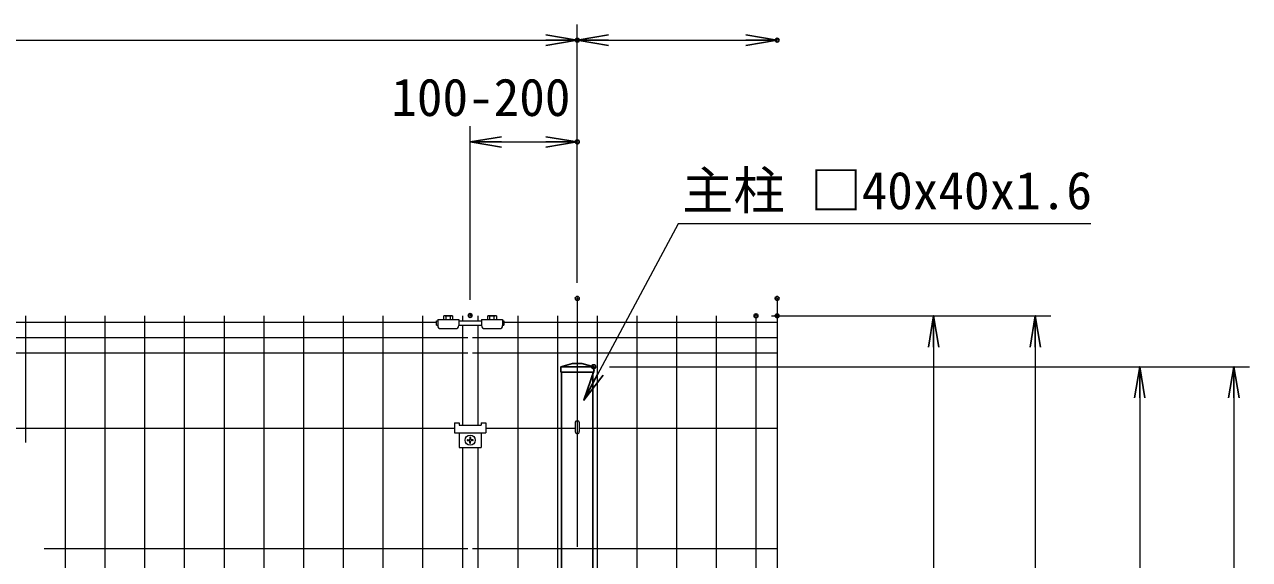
# Model space of a CAD drawing. Units: millimetres, scale not verified. Extents: x -4200 to 4200, y -2970 to 2970.
# Drawn here: x -1966 to -400, y 935 to 1619 of the extents above; entities that cross this region are included whole.
import ezdxf
from ezdxf.enums import TextEntityAlignment as Align

# ---------------------------------------------------------------- set-up
doc = ezdxf.new("R2010")
doc.units = ezdxf.units.MM
doc.header["$LTSCALE"] = 10
doc.header["$PDMODE"] = 32
doc.header["$PDSIZE"] = 5
doc.linetypes.add('USER1', pattern=[50.8, 31.75, -6.35, 6.35, -6.35])
for name, color, linetype, lineweight in [('0-0_D-STR-DIM', 7, 'Continuous', 13), ('0-1_D-STR3', 3, 'Continuous', 13), ('0-2_D-BMK', 2, 'USER1', 13), ('0-3_D-STR1', 1, 'Continuous', 25), ('0-4_D-STR2', 7, 'Continuous', 13), ('0-5_0', 7, 'Continuous', 25), ('0-7_D-STR-TXT', 7, 'Continuous', 25)]:
    doc.layers.add(name, color=color, linetype=linetype, lineweight=lineweight)
doc.layers.add('0-6_Defpoints', color=7, linetype='Continuous')
doc.styles.add('ＭＳ ゴシック', font='')
doc.styles.get('ＭＳ ゴシック').set_extended_font_data('MS Gothic')

# ---------------------------------------------------------------- blocks, each defined once
blk = doc.blocks.new('_Open')
at = {"layer": '0-5_0'}
blk.add_line((-10, 1.667), (0, 0), dxfattribs=at)
blk.add_lwpolyline([(-10, -1.667), (0, 0), (-10, 0)], dxfattribs=at)

msp = doc.modelspace()

# ---------------------------------------------------------------- linework, layer by layer
at = {"layer": '0-0_D-STR-DIM'}
for p, q in [((-1259.64, 1288.64), (-1259.64, 1618.64)), ((-1259.64, 1288.64), (-1259.64, 1618.64)), ((-3219.64, 1598.64), (-1299.64, 1598.64)), ((-1219.64, 1598.64), (-1044.17, 1598.64)), ((-1396.56, 1266.78), (-1396.56, 1488.64)), ((-1259.64, 1288.64), (-1259.64, 1488.64)), ((-1356.56, 1468.64), (-1299.64, 1468.64)), ((-1004.17, 1268.64), (-1004.17, 61.11)), ((-1011.2, 1246.38), (-654.17, 1246.38)), ((-984.17, 1246.38), (-784.17, 1246.38)), ((-804.17, 1206.38), (-804.17, 116.38)), ((-674.17, 1206.38), (-674.17, 86.38)), ((-1218.64, 1181.38), (-520.67, 1181.38)), ((-1218.64, 1181.38), (-400.33, 1181.38)), ((-540.67, 1141.38), (-540.67, 92.38)), ((-420.33, 1141.38), (-420.33, 86.38))]:
    msp.add_line(p, q, dxfattribs=at)
at = {"layer": '0-1_D-STR3'}
for p, q in [((-1439.59, 1234.55), (-1439.59, 1239.95)), ((-1439.59, 1239.95), (-1438.09, 1239.95)), ((-1438.09, 1241.55), (-1411.09, 1241.55)), ((-1438.09, 1241.55), (-1438.09, 1234.05)), ((-1430.1, 1241.55), (-1430.1, 1246.18)), ((-1430.1, 1241.55), (-1419.08, 1241.55)), ((-1429.59, 1241.55), (-1419.59, 1241.55)), ((-1428.72, 1246.55), (-1420.46, 1246.55)), ((-1427.34, 1241.55), (-1427.34, 1246.18)), ((-1421.84, 1241.55), (-1421.84, 1246.18)), ((-1419.08, 1246.18), (-1419.08, 1241.55)), ((-1411.09, 1241.55), (-1411.09, 1234.05)), ((-1411.09, 1239.95), (-1382.09, 1239.95)), ((-1382.09, 1241.55), (-1355.09, 1241.55)), ((-1382.09, 1241.55), (-1382.09, 1234.05)), ((-1374.1, 1241.55), (-1374.1, 1246.18)), ((-1374.1, 1241.55), (-1363.09, 1241.55)), ((-1373.6, 1241.55), (-1363.6, 1241.55)), ((-1373.59, 1241.55), (-1363.59, 1241.55)), ((-1372.73, 1246.55), (-1364.47, 1246.55)), ((-1371.35, 1241.55), (-1371.35, 1246.18)), ((-1365.84, 1241.55), (-1365.84, 1246.18)), ((-1363.09, 1246.18), (-1363.09, 1241.55)), ((-1355.09, 1241.55), (-1355.09, 1234.05)), ((-1355.09, 1239.95), (-1353.59, 1239.95)), ((-1353.59, 1239.95), (-1353.59, 1234.55)), ((-1439.59, 1234.55), (-1438.09, 1234.55)), ((-1434.09, 1230.05), (-1415.09, 1230.05)), ((-1411.09, 1234.55), (-1382.09, 1234.55)), ((-1378.09, 1230.05), (-1359.09, 1230.05)), ((-1355.09, 1234.55), (-1353.59, 1234.55)), ((-1416.6, 1109.68), (-1416.6, 1096.88)), ((-1416.6, 1096.88), (-1376.6, 1096.88)), ((-1410.6, 1106.78), (-1382.6, 1106.78)), ((-1410.6, 1096.88), (-1410.6, 1077.88)), ((-1382.6, 1109.68), (-1382.6, 1106.78)), ((-1382.6, 1109.68), (-1376.6, 1109.68)), ((-1382.6, 1096.88), (-1382.6, 1077.88)), ((-1376.6, 1109.68), (-1376.6, 1096.88)), ((-1262.24, 1110.54), (-1262.24, 1098.38)), ((-1257.04, 1110.54), (-1257.04, 1098.38)), ((-1400.06, 1087.88), (-1398.06, 1087.88)), ((-1400.06, 1086.88), (-1398.06, 1086.88)), ((-1397.06, 1090.88), (-1397.06, 1088.88)), ((-1397.06, 1083.88), (-1397.06, 1085.88)), ((-1396.06, 1090.88), (-1396.06, 1088.88)), ((-1396.06, 1083.88), (-1396.06, 1085.88)), ((-1393.06, 1087.88), (-1395.06, 1087.88)), ((-1393.06, 1086.88), (-1395.06, 1086.88)), ((-1410.6, 1077.88), (-1382.6, 1077.88))]:
    msp.add_line(p, q, dxfattribs=at)
msp.add_lwpolyline([(-1416.6, 1109.68), (-1410.6, 1109.68), (-1410.6, 1106.78)], dxfattribs=at)
msp.add_circle((-1396.56, 1087.38), 6.5, dxfattribs=at)
for centre, radius, start, end in [((-1428.72, 1243.79), 2.75, 60, 120), ((-1424.59, 1236.09), 10.46, 74.73852, 105.26148), ((-1420.46, 1243.79), 2.75, 60, 120), ((-1372.73, 1243.79), 2.75, 60, 120), ((-1368.6, 1236.09), 10.46, 74.73852, 105.26148), ((-1364.47, 1243.79), 2.75, 60, 120), ((-1434.09, 1234.05), 4, 180, 270), ((-1415.09, 1234.05), 4, 270, 0), ((-1378.09, 1234.05), 4, 180, 270), ((-1359.09, 1234.05), 4, 270, 0), ((-1259.64, 1098.38), 2.6, 180, 0), ((-1400.06, 1087.38), 0.5, 90.00001, 270), ((-1398.06, 1088.88), 1, 270, 0.00001), ((-1398.06, 1085.88), 1, 0, 90), ((-1396.56, 1090.88), 0.5, 0, 179.99999), ((-1396.56, 1083.88), 0.5, 180.00002, 0.00001), ((-1395.06, 1088.88), 1, 180, 270), ((-1395.06, 1085.88), 1, 90, 180), ((-1393.06, 1087.38), 0.5, 270.00049, 90.00046)]:
    msp.add_arc(centre, radius, start, end, dxfattribs=at)
msp.add_ellipse((-1259.64, 1110.53), major_axis=(-2.6, 0), ratio=0.649974, start_param=3.1415927, end_param=6.2831853, dxfattribs=at)
at = {"layer": '0-2_D-BMK'}
msp.add_line((-1259.64, 1268.64), (-1259.64, 22.38), dxfattribs=at)
at = {"layer": '0-3_D-STR1'}
for p, q in [((-1280.64, 1181.38), (-1265.64, 1185.38)), ((-1280.64, 1181.38), (-1238.64, 1181.38)), ((-1280.64, 1181.38), (-1280.64, 1174.38)), ((-1265.64, 1185.38), (-1253.64, 1185.38)), ((-1253.64, 1185.38), (-1238.64, 1181.38)), ((-1238.64, 1181.38), (-1238.64, 1174.38)), ((-1280.64, 1174.38), (-1238.64, 1174.38)), ((-1279.64, 1174.38), (-1279.64, 140.38)), ((-1239.64, 1174.38), (-1239.64, 140.38))]:
    msp.add_line(p, q, dxfattribs=at)
at = {"layer": '0-4_D-STR2'}
for p, q in [((-1439.59, 1237.95), (-3353.6, 1237.95)), ((-1965.04, 1246.38), (-1965.04, 1084.59)), ((-1914.27, 1246.38), (-1914.27, 76.38)), ((-1863.5, 1246.38), (-1863.5, 76.38)), ((-1812.74, 1246.38), (-1812.74, 76.38)), ((-1761.97, 1246.38), (-1761.97, 76.38)), ((-1711.2, 1246.38), (-1711.2, 76.38)), ((-1660.43, 1246.38), (-1660.43, 76.38)), ((-1609.66, 1246.38), (-1609.66, 76.38)), ((-1558.89, 1246.38), (-1558.89, 76.38)), ((-1508.12, 1246.38), (-1508.12, 76.38)), ((-1457.35, 1246.38), (-1457.35, 76.38)), ((-1406.58, 1246.38), (-1406.58, 1239.95)), ((-1386.58, 1246.38), (-1386.58, 1239.95)), ((-1004.17, 1237.95), (-1353.59, 1237.95)), ((-1335.81, 1246.38), (-1335.81, 76.38)), ((-1285.04, 1246.38), (-1285.04, 76.38)), ((-1234.27, 1246.38), (-1234.27, 76.38)), ((-1183.5, 1246.38), (-1183.5, 76.38)), ((-1132.74, 1246.38), (-1132.74, 76.38)), ((-1081.97, 1246.38), (-1081.97, 76.38)), ((-1031.2, 1246.38), (-1031.2, 76.38)), ((-1406.58, 1234.55), (-1406.58, 1106.78)), ((-1386.58, 1234.55), (-1386.58, 1106.78)), ((-1399.56, 1218.38), (-3393.56, 1218.38)), ((-1004.17, 1218.38), (-1393.56, 1218.38)), ((-1399.56, 1198.8), (-3393.56, 1198.8)), ((-1004.17, 1198.8), (-1393.56, 1198.8)), ((-1416.6, 1102.38), (-3257.04, 1102.38)), ((-1262.24, 1102.38), (-1376.6, 1102.38)), ((-1004.17, 1102.38), (-1257.04, 1102.38)), ((-1406.58, 1077.88), (-1406.58, 646.28)), ((-1386.58, 1077.88), (-1386.58, 646.28)), ((-1399.56, 948.38), (-1941.12, 948.38)), ((-1004.17, 948.38), (-1393.56, 948.38))]:
    msp.add_line(p, q, dxfattribs=at)
at = {"layer": '0-6_Defpoints'}
for p in [(-1259.64, 1598.64), (-1004.17, 1598.64), (-1259.64, 1468.64), (-1259.64, 1268.64), (-1004.17, 1268.64), (-1396.56, 1246.78), (-1031.2, 1246.38), (-1004.17, 1246.38), (-1238.64, 1181.38)]:
    msp.add_point(p, dxfattribs=at)
at = {"layer": '0-7_D-STR-TXT', "lineweight": 13}
msp.add_lwpolyline([(-603.25, 1363.89), (-1130.48, 1363.89), (-1250.27, 1140.25)], dxfattribs=at)

# ---------------------------------------------------------------- block references
at = {"layer": '0-0_D-STR-DIM', "xscale": 4, "yscale": 4}
for p in [(-1259.64, 1598.64), (-1004.17, 1598.64), (-1259.64, 1468.64)]:
    msp.add_blockref('_Open', p, dxfattribs=at)
for p, rotation in [((-1259.64, 1598.64), 180), ((-1396.56, 1468.64), 180), ((-804.17, 1246.38), 90), ((-674.17, 1246.38), 90), ((-540.67, 1181.38), 90), ((-420.33, 1181.38), 90)]:
    msp.add_blockref('_Open', p, dxfattribs=dict(at, rotation=rotation))
at = {"layer": '0-7_D-STR-TXT', "xscale": 4, "yscale": 4, "rotation": 241.82519}
msp.add_blockref('_Open', (-1251.22, 1138.48), dxfattribs=at)

# ---------------------------------------------------------------- texts
at = {"layer": '0-0_D-STR-DIM', "style": 'ＭＳ ゴシック'}
msp.add_text('100-200', height=48.09, dxfattribs=at).set_placement((-1497.41, 1487.26), align=Align.BOTTOM_LEFT)
at = {"layer": '0-7_D-STR-TXT', "style": 'ＭＳ ゴシック'}
msp.add_text('主柱 □40x40x1.6', height=48.09, dxfattribs=at).set_placement((-1125.64, 1368.15), align=Align.BOTTOM_LEFT)

doc.saveas('drawing.dxf')
